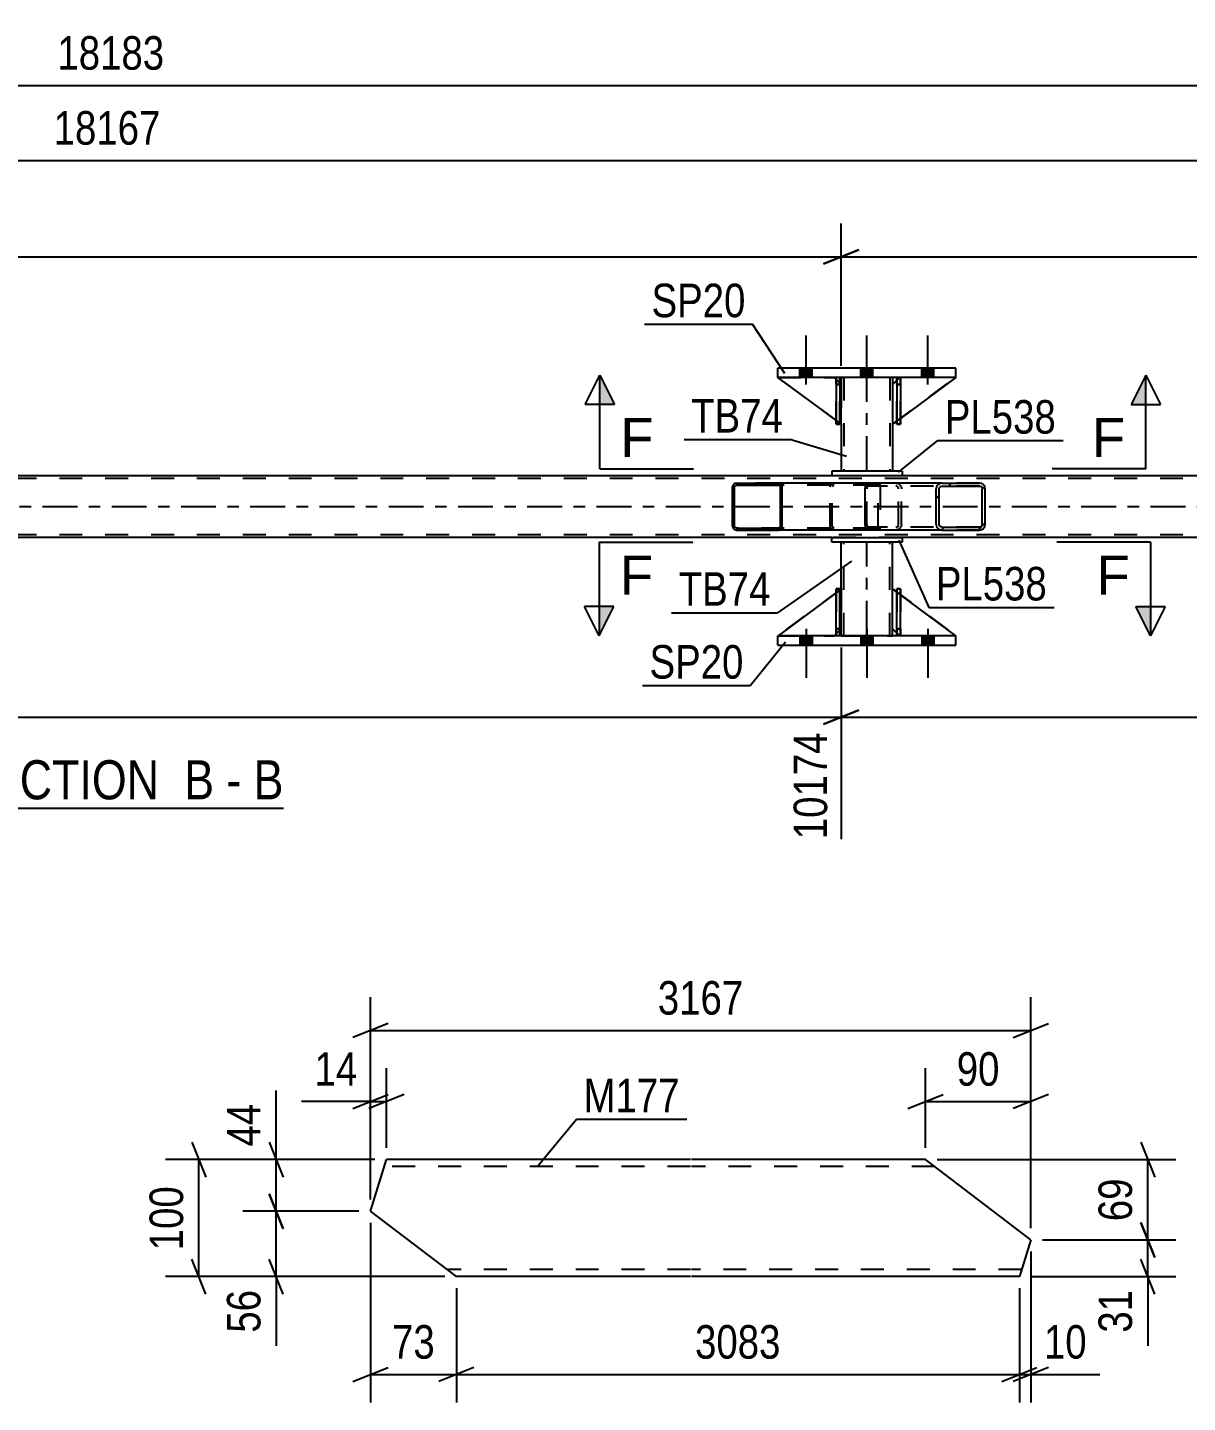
# Model space of a CAD drawing. Header units: millimetres. Extents: x 0 to 841, y 0 to 594.
# Drawn here: x 435.8 to 535, y 161.8 to 279.4 of the extents above; entities that cross this region are included whole.
import ezdxf

# ---------------------------------------------------------------- set-up
doc = ezdxf.new("R2010")
doc.units = ezdxf.units.MM
doc.linetypes.add('DXK_LINE_DOT2', pattern=[3.9198, 1.9599, -1.9599])
doc.linetypes.add('DXK_LINE_DOT3', pattern=[5.9187, 2.979, -0.9799, 0.9799, -0.9799])
doc.styles.add('Arial', font='ARIAL.TTF', dxfattribs={"height": 0.2})
doc.styles.add('Arial Narrow', font='ARIALN.TTF', dxfattribs={"height": 0.2})

# ---------------------------------------------------------------- blocks, each defined once
blk = doc.blocks.new('Unknown-318889060-12 - 3381')
at = {"color": 6, "linetype": 'Continuous'}
blk.add_line((430.08, 212.65), (457.72, 212.65), dxfattribs=at)
at = {"color": 0, "linetype": 'Continuous'}
for points in [[(448.19, 213.4), (448.19, 216.9), (430.08, 216.9), (430.08, 213.4)], [(451.79, 213.4), (451.79, 216.9), (449.24, 216.9), (449.24, 213.4)], [(454.12, 213.4), (454.12, 216.9), (452.84, 216.9), (452.84, 213.4)], [(457.72, 213.4), (457.72, 216.9), (455.17, 216.9), (455.17, 213.4)]]:
    blk.add_wipeout(points, dxfattribs=at)
at = {"color": 7, "linetype": 'Continuous', "style": 'Arial Narrow'}
for s, p in [('SECTION ', (430.08, 213.4)), ('B', (449.24, 213.4)), ('B', (455.17, 213.4)), ('-', (452.84, 213.4))]:
    blk.add_text(s, height=3.34, dxfattribs=at).set_placement(p)
blk = doc.blocks.new('Bolt-318889060-3424 - 3381')
at = {"linetype": 'Continuous'}
for points in [[(501.87, 249.46), (502.91, 249.46), (502.91, 250.26), (501.87, 250.26)], [(501.87, 249.46), (502.91, 249.46), (502.91, 250.26), (501.87, 250.26)], [(501.87, 249.46), (502.91, 249.46), (502.91, 250.26), (501.87, 250.26)], [(507.07, 249.46), (508.11, 249.46), (508.11, 250.26), (507.07, 250.26)], [(507.07, 249.46), (508.11, 249.46), (508.11, 250.26), (507.07, 250.26)], [(512.27, 249.46), (513.31, 249.46), (513.31, 250.26), (512.27, 250.26)], [(512.27, 249.46), (513.31, 249.46), (513.31, 250.26), (512.27, 250.26)], [(512.27, 249.46), (513.31, 249.46), (513.31, 250.26), (512.27, 250.26)]]:
    blk.add_hatch(color=1, dxfattribs=at).paths.add_polyline_path(points)
at = {"color": 1, "linetype": 'Continuous'}
for p, q in [((502.39, 248.86), (502.39, 253.06)), ((502.39, 248.86), (502.39, 253.06)), ((502.39, 248.86), (502.39, 253.06)), ((507.59, 248.86), (507.59, 253.06)), ((507.59, 248.86), (507.59, 253.06)), ((512.79, 248.86), (512.79, 253.06)), ((512.79, 248.86), (512.79, 253.06)), ((512.79, 248.86), (512.79, 253.06)), ((501.87, 249.46), (501.87, 250.26)), ((501.87, 249.46), (501.87, 250.26)), ((501.87, 249.46), (501.87, 250.26)), ((502.91, 249.46), (502.91, 250.26)), ((502.91, 249.46), (502.91, 250.26)), ((502.91, 249.46), (502.91, 250.26)), ((507.07, 249.46), (507.07, 250.26)), ((507.07, 249.46), (507.07, 250.26)), ((508.11, 249.46), (508.11, 250.26)), ((508.11, 249.46), (508.11, 250.26)), ((512.27, 249.46), (512.27, 250.26)), ((512.27, 249.46), (512.27, 250.26)), ((512.27, 249.46), (512.27, 250.26)), ((513.31, 249.46), (513.31, 250.26)), ((513.31, 249.46), (513.31, 250.26)), ((513.31, 249.46), (513.31, 250.26))]:
    blk.add_line(p, q, dxfattribs=at)
blk = doc.blocks.new('Bolt-318889060-3425 - 3381')
at = {"linetype": 'Continuous'}
for points in [[(502.91, 227.38), (501.87, 227.38), (501.87, 226.58), (502.91, 226.58)], [(502.91, 227.38), (501.87, 227.38), (501.87, 226.58), (502.91, 226.58)], [(502.91, 227.38), (501.87, 227.38), (501.87, 226.58), (502.91, 226.58)], [(508.11, 227.38), (507.07, 227.38), (507.07, 226.58), (508.11, 226.58)], [(508.11, 227.38), (507.07, 227.38), (507.07, 226.58), (508.11, 226.58)], [(513.31, 227.38), (512.27, 227.38), (512.27, 226.58), (513.31, 226.58)], [(513.31, 227.38), (512.27, 227.38), (512.27, 226.58), (513.31, 226.58)], [(513.31, 227.38), (512.27, 227.38), (512.27, 226.58), (513.31, 226.58)]]:
    blk.add_hatch(color=1, dxfattribs=at).paths.add_polyline_path(points)
at = {"color": 1, "linetype": 'Continuous'}
for p, q in [((501.87, 227.38), (501.87, 226.58)), ((501.87, 227.38), (501.87, 226.58)), ((501.87, 227.38), (501.87, 226.58)), ((502.39, 227.98), (502.39, 223.78)), ((502.39, 227.98), (502.39, 223.78)), ((502.39, 227.98), (502.39, 223.78)), ((502.91, 227.38), (502.91, 226.58)), ((502.91, 227.38), (502.91, 226.58)), ((502.91, 227.38), (502.91, 226.58)), ((507.07, 227.38), (507.07, 226.58)), ((507.07, 227.38), (507.07, 226.58)), ((507.59, 227.98), (507.59, 223.78)), ((507.59, 227.98), (507.59, 223.78)), ((508.11, 227.38), (508.11, 226.58)), ((508.11, 227.38), (508.11, 226.58)), ((512.27, 227.38), (512.27, 226.58)), ((512.27, 227.38), (512.27, 226.58)), ((512.27, 227.38), (512.27, 226.58)), ((512.79, 227.98), (512.79, 223.78)), ((512.79, 227.98), (512.79, 223.78)), ((512.79, 227.98), (512.79, 223.78)), ((513.31, 227.38), (513.31, 226.58)), ((513.31, 227.38), (513.31, 226.58)), ((513.31, 227.38), (513.31, 226.58))]:
    blk.add_line(p, q, dxfattribs=at)
blk = doc.blocks.new('Part-318889060-3518 - 3381')
at = {"color": 2, "linetype": 'Continuous'}
for p, q in [((505.27, 249.46), (504.95, 249.46)), ((504.95, 249.46), (504.95, 245.46)), ((505.27, 249.46), (505.27, 249.46)), ((505.27, 249.46), (505.27, 245.46)), ((505.27, 245.46), (504.95, 245.46))]:
    blk.add_line(p, q, dxfattribs=at)
at = {"color": 7, "linetype": 'DXK_LINE_DOT2'}
for p, q in [((504.95, 248.86), (504.95, 249.46)), ((505.27, 248.86), (505.27, 249.46)), ((505.27, 249.46), (505.27, 249.46)), ((505.27, 248.86), (504.95, 248.86)), ((504.95, 248.86), (504.95, 245.46)), ((505.27, 245.46), (505.27, 248.86))]:
    blk.add_line(p, q, dxfattribs=at)
blk = doc.blocks.new('Part-318889060-3519 - 3381')
at = {"color": 7, "linetype": 'DXK_LINE_DOT2'}
for p, q in [((505.39, 245.46), (499.99, 249.46)), ((499.99, 249.46), (504.79, 249.46)), ((504.79, 249.46), (505.39, 248.86)), ((505.39, 248.86), (504.79, 249.46)), ((505.39, 248.86), (505.39, 245.46)), ((505.39, 248.86), (505.39, 248.86)), ((505.39, 248.86), (505.39, 245.46))]:
    blk.add_line(p, q, dxfattribs=at)
blk = doc.blocks.new('Part-318889060-3455 - 3381')
at = {"linetype": 'Continuous'}
h = blk.add_hatch(dxfattribs=at)
h.set_pattern_fill('', scale=0.7, style=0, pattern_type=0)
h.set_pattern_definition([(45, (500.334, 240.2271), (-1.57154, 1.57154), [])])
h.paths.add_polyline_path([(500.36, 240.1), (500.33, 240.23), (500.26, 240.33), (500.15, 240.4), (500.02, 240.42), (496.44, 240.42), (496.31, 240.4), (496.2, 240.33), (496.13, 240.23), (496.1, 240.1), (496.1, 236.74), (496.13, 236.62), (496.2, 236.52), (496.31, 236.45), (496.44, 236.42), (500.02, 236.42), (500.15, 236.45), (500.26, 236.52), (500.33, 236.62), (500.36, 236.74)])
h.paths.add_polyline_path([(500.18, 236.68), (500.14, 236.63), (500.08, 236.6), (500.02, 236.58), (496.44, 236.58), (496.38, 236.6), (496.32, 236.63), (496.29, 236.68), (496.27, 236.74), (496.27, 240.1), (496.29, 240.17), (496.32, 240.22), (496.38, 240.25), (496.44, 240.26), (500.02, 240.26), (500.08, 240.25), (500.14, 240.22), (500.18, 240.17), (500.19, 240.1), (500.19, 236.74)])
at = {"color": 2, "linetype": 'Continuous'}
for p, q in [((496.13, 240.23), (496.1, 240.1)), ((496.1, 236.74), (496.1, 240.1)), ((496.27, 240.1), (496.29, 240.17)), ((496.27, 236.74), (496.27, 240.1)), ((496.29, 240.17), (496.32, 240.22)), ((496.44, 240.42), (496.31, 240.4)), ((496.32, 240.22), (496.38, 240.25)), ((496.38, 240.25), (496.44, 240.26)), ((496.44, 240.42), (500.02, 240.42)), ((496.44, 240.26), (500.02, 240.26)), ((507.72, 240.42), (500.02, 240.42)), ((500.15, 240.4), (500.02, 240.42)), ((500.02, 240.26), (500.08, 240.25)), ((500.08, 240.25), (500.14, 240.22)), ((500.14, 240.22), (500.18, 240.17)), ((500.18, 240.17), (500.19, 240.1)), ((500.19, 236.74), (500.19, 240.1)), ((500.36, 240.1), (500.33, 240.23)), ((500.36, 236.74), (500.36, 240.1)), ((496.1, 236.74), (496.13, 236.62)), ((496.29, 236.68), (496.27, 236.74)), ((496.32, 236.63), (496.29, 236.68)), ((496.31, 236.45), (496.44, 236.42)), ((496.38, 236.6), (496.32, 236.63)), ((496.44, 236.58), (496.38, 236.6)), ((496.44, 236.58), (500.02, 236.58)), ((496.44, 236.42), (500.02, 236.42)), ((500.08, 236.6), (500.02, 236.58)), ((500.02, 236.42), (500.15, 236.45)), ((507.72, 236.42), (500.02, 236.42)), ((500.14, 236.63), (500.08, 236.6)), ((500.18, 236.68), (500.14, 236.63)), ((500.19, 236.74), (500.18, 236.68)), ((500.33, 236.62), (500.36, 236.74))]:
    blk.add_line(p, q, dxfattribs=at)
at = {"color": 7, "linetype": 'DXK_LINE_DOT2'}
for p, q in [((500.02, 240.42), (496.44, 240.42)), ((508.37, 240.26), (496.44, 240.26)), ((504.45, 240.1), (504.48, 240.23)), ((504.45, 236.74), (504.45, 240.1)), ((504.64, 240.17), (504.62, 240.1)), ((504.62, 236.74), (504.62, 240.1)), ((504.67, 240.22), (504.64, 240.17)), ((504.66, 240.4), (504.79, 240.42)), ((504.73, 240.25), (504.67, 240.22)), ((504.79, 240.26), (504.73, 240.25)), ((508.37, 240.42), (507.72, 240.42)), ((508.37, 240.42), (508.5, 240.4)), ((508.43, 240.25), (508.37, 240.26)), ((508.49, 240.22), (508.43, 240.25)), ((508.53, 240.17), (508.49, 240.22)), ((508.54, 240.1), (508.53, 240.17)), ((508.54, 236.74), (508.54, 240.1)), ((508.68, 240.23), (508.71, 240.1)), ((508.71, 240.1), (508.71, 236.74)), ((508.37, 236.58), (496.44, 236.58)), ((500.02, 236.42), (496.44, 236.42)), ((504.48, 236.62), (504.45, 236.74)), ((504.62, 236.74), (504.64, 236.68)), ((504.64, 236.68), (504.67, 236.63)), ((504.79, 236.42), (504.66, 236.45)), ((504.67, 236.63), (504.69, 236.62)), ((504.69, 236.62), (504.73, 236.6)), ((504.73, 236.6), (504.79, 236.58)), ((508.37, 236.42), (507.72, 236.42)), ((508.37, 236.58), (508.43, 236.6)), ((508.5, 236.45), (508.37, 236.42)), ((508.43, 236.6), (508.49, 236.63)), ((508.49, 236.63), (508.53, 236.68)), ((508.53, 236.68), (508.54, 236.74)), ((508.71, 236.74), (508.68, 236.62))]:
    blk.add_line(p, q, dxfattribs=at)
at = {"color": 2, "linetype": 'Continuous'}
for centre, start, end in [((496.43, 240.09), 110.7583, 155.68), ((500.03, 240.09), 24.32, 69.2417), ((496.43, 236.76), 204.32, 249.2417), ((500.03, 236.76), 290.7583, 335.68)]:
    blk.add_arc(centre, 0.331, start, end, dxfattribs=at)
at = {"color": 7, "linetype": 'DXK_LINE_DOT2'}
for centre, start, end in [((504.78, 240.09), 110.7583, 155.68), ((508.38, 240.09), 24.32, 69.2417), ((504.78, 236.76), 204.32, 249.2417), ((508.38, 236.76), 290.7583, 335.68)]:
    blk.add_arc(centre, 0.331, start, end, dxfattribs=at)
blk = doc.blocks.new('Part-318889060-3520 - 3381')
at = {"color": 2, "linetype": 'Continuous'}
for p, q in [((504.95, 245.8), (499.99, 249.46)), ((504.95, 249.31), (504.79, 249.46)), ((505.39, 248.86), (505.27, 248.99)), ((505.39, 248.86), (505.39, 248.86)), ((505.39, 245.46), (505.39, 248.86)), ((505.27, 245.56), (505.39, 245.46)), ((505.39, 245.46), (505.39, 245.46))]:
    blk.add_line(p, q, dxfattribs=at)
at = {"color": 7, "linetype": 'DXK_LINE_DOT2'}
for p, q in [((504.79, 249.46), (499.99, 249.46)), ((504.79, 249.46), (505.39, 248.86)), ((505.27, 248.99), (504.95, 249.31)), ((505.39, 248.86), (505.39, 245.46)), ((505.27, 245.56), (504.95, 245.8))]:
    blk.add_line(p, q, dxfattribs=at)
blk = doc.blocks.new('Part-318889060-3521 - 3381')
at = {"color": 7, "linetype": 'DXK_LINE_DOT2'}
for p, q in [((510.39, 249.46), (509.79, 248.86)), ((509.79, 245.46), (515.19, 249.46)), ((515.19, 249.46), (510.39, 249.46)), ((509.79, 248.86), (509.79, 245.46))]:
    blk.add_line(p, q, dxfattribs=at)
blk = doc.blocks.new('Part-318889060-3461 - 3381')
at = {"color": 2, "linetype": 'Continuous'}
for p, q in [((504.59, 241.06), (255.38, 241.06)), ((674.86, 241.06), (510.59, 241.06)), ((504.59, 235.78), (255.38, 235.78)), ((674.86, 235.78), (510.59, 235.78))]:
    blk.add_line(p, q, dxfattribs=at)
at = {"color": 7, "linetype": 'DXK_LINE_DOT2'}
for p, q in [((510.59, 241.06), (504.59, 241.06)), ((773.71, 240.82), (111.6, 240.82)), ((773.71, 236.02), (111.6, 236.02)), ((510.59, 235.78), (504.59, 235.78))]:
    blk.add_line(p, q, dxfattribs=at)
at = {"color": 7, "linetype": 'DXK_LINE_DOT3'}
blk.add_line((111.6, 238.42), (773.71, 238.42), dxfattribs=at)
blk = doc.blocks.new('Part-318889060-3585 - 3381')
at = {"color": 2, "linetype": 'Continuous'}
for p, q in [((499.99, 249.46), (499.99, 250.26)), ((515.19, 250.26), (499.99, 250.26)), ((515.19, 249.46), (499.99, 249.46)), ((515.19, 249.46), (515.19, 250.26))]:
    blk.add_line(p, q, dxfattribs=at)
at = {"color": 7, "linetype": 'DXK_LINE_DOT2'}
for p, q in [((499.99, 249.46), (499.99, 250.26)), ((515.19, 249.46), (515.19, 250.26))]:
    blk.add_line(p, q, dxfattribs=at)
blk = doc.blocks.new('Part-318889060-3627 - 3381')
at = {"color": 2, "linetype": 'Continuous'}
for p, q in [((510.47, 249.46), (510.15, 249.46)), ((510.15, 249.46), (510.15, 245.46)), ((510.47, 249.46), (510.47, 249.46)), ((510.47, 249.46), (510.47, 245.46)), ((510.47, 245.46), (510.15, 245.46))]:
    blk.add_line(p, q, dxfattribs=at)
at = {"color": 7, "linetype": 'DXK_LINE_DOT2'}
for p, q in [((510.15, 248.86), (510.15, 249.46)), ((510.47, 248.86), (510.47, 249.46)), ((510.47, 249.46), (510.47, 249.46)), ((510.47, 248.86), (510.15, 248.86)), ((510.15, 248.86), (510.15, 245.46)), ((510.47, 245.46), (510.47, 248.86))]:
    blk.add_line(p, q, dxfattribs=at)
blk = doc.blocks.new('Part-318889060-3516 - 3381')
at = {"color": 7, "linetype": 'DXK_LINE_DOT2'}
for p, q in [((504.95, 248.86), (504.95, 249.46)), ((504.95, 249.46), (504.95, 249.46)), ((504.95, 249.46), (504.95, 245.46)), ((505.27, 249.46), (504.95, 249.46)), ((505.27, 248.86), (505.27, 249.46)), ((505.27, 245.46), (505.27, 249.46)), ((504.95, 245.46), (504.95, 248.86)), ((504.95, 248.86), (505.27, 248.86)), ((505.27, 248.86), (505.27, 245.46)), ((504.95, 245.46), (505.27, 245.46))]:
    blk.add_line(p, q, dxfattribs=at)
blk = doc.blocks.new('Part-318889060-3540 - 3381')
at = {"color": 7, "linetype": 'DXK_LINE_DOT2'}
for p, q in [((510.15, 248.86), (510.15, 249.46)), ((510.15, 249.46), (510.15, 249.46)), ((510.15, 249.46), (510.15, 245.46)), ((510.47, 249.46), (510.15, 249.46)), ((510.47, 248.86), (510.47, 249.46)), ((510.47, 245.46), (510.47, 249.46)), ((510.15, 245.46), (510.15, 248.86)), ((510.15, 248.86), (510.47, 248.86)), ((510.47, 248.86), (510.47, 245.46)), ((510.15, 245.46), (510.47, 245.46))]:
    blk.add_line(p, q, dxfattribs=at)
blk = doc.blocks.new('Part-318889060-3561 - 3381')
at = {"color": 2, "linetype": 'Continuous'}
for p, q in [((510.15, 249.22), (509.79, 248.86)), ((515.19, 249.46), (510.47, 245.96)), ((509.79, 248.86), (509.79, 245.46)), ((510.15, 245.73), (509.79, 245.46))]:
    blk.add_line(p, q, dxfattribs=at)
at = {"color": 7, "linetype": 'DXK_LINE_DOT2'}
for p, q in [((510.39, 249.46), (510.15, 249.22)), ((515.19, 249.46), (510.39, 249.46)), ((510.47, 245.96), (510.15, 245.73))]:
    blk.add_line(p, q, dxfattribs=at)
blk = doc.blocks.new('Part-318889060-3563 - 3381')
at = {"color": 7, "linetype": 'DXK_LINE_DOT2'}
for p, q in [((505.27, 231.38), (504.95, 231.38)), ((504.95, 227.98), (504.95, 231.38)), ((504.95, 227.38), (504.95, 231.38)), ((505.27, 231.38), (505.27, 227.86)), ((505.27, 227.38), (505.27, 231.38)), ((505.27, 227.98), (504.95, 227.98)), ((504.95, 227.38), (504.95, 227.98)), ((505.27, 227.38), (504.95, 227.38)), ((505.27, 227.86), (505.27, 227.38)), ((505.27, 227.38), (505.27, 227.38))]:
    blk.add_line(p, q, dxfattribs=at)
blk = doc.blocks.new('Part-318889060-3565 - 3381')
at = {"color": 2, "linetype": 'Continuous'}
for p, q in [((504.95, 227.38), (504.95, 231.38)), ((504.95, 231.38), (505.27, 231.38)), ((505.27, 227.38), (505.27, 231.38)), ((504.95, 227.38), (504.95, 227.38)), ((504.95, 227.38), (504.95, 227.38)), ((505.27, 227.38), (504.95, 227.38)), ((505.27, 227.38), (505.27, 227.38))]:
    blk.add_line(p, q, dxfattribs=at)
at = {"color": 7, "linetype": 'DXK_LINE_DOT2'}
for p, q in [((504.95, 231.38), (504.95, 227.98)), ((505.27, 227.98), (505.27, 231.38)), ((504.95, 227.98), (504.95, 227.38)), ((504.95, 227.98), (505.27, 227.98)), ((504.95, 227.38), (504.95, 227.38)), ((505.27, 227.38), (505.27, 227.98)), ((505.27, 227.38), (505.27, 227.38)), ((505.27, 227.38), (505.27, 227.38))]:
    blk.add_line(p, q, dxfattribs=at)
blk = doc.blocks.new('Part-318889060-3566 - 3381')
at = {"color": 7, "linetype": 'DXK_LINE_DOT2'}
for p, q in [((505.39, 231.38), (499.99, 227.38)), ((505.39, 227.98), (505.39, 231.38)), ((505.39, 231.38), (505.39, 227.98)), ((499.99, 227.38), (504.79, 227.38)), ((504.79, 227.38), (505.39, 227.98)), ((505.39, 227.98), (504.79, 227.38)), ((505.39, 227.98), (505.39, 227.98))]:
    blk.add_line(p, q, dxfattribs=at)
blk = doc.blocks.new('Part-318889060-3570 - 3381')
at = {"linetype": 'Continuous'}
h = blk.add_hatch(dxfattribs=at)
h.set_pattern_fill('', scale=0.7, style=0, pattern_type=0)
h.set_pattern_definition([(45, (517.666, 240.1284), (-1.57154, 1.57154), [])])
h.paths.add_polyline_path([(517.7, 239.94), (517.67, 240.13), (517.56, 240.28), (517.39, 240.39), (517.2, 240.42), (514.02, 240.42), (513.82, 240.39), (513.66, 240.28), (513.55, 240.13), (513.51, 239.94), (513.51, 236.9), (513.55, 236.72), (513.66, 236.57), (513.82, 236.46), (514.02, 236.42), (517.2, 236.42), (517.39, 236.46), (517.56, 236.57), (517.67, 236.72), (517.7, 236.9)])
h.paths.add_polyline_path([(517.43, 236.81), (517.38, 236.73), (517.3, 236.68), (517.2, 236.66), (514.02, 236.66), (513.92, 236.68), (513.84, 236.73), (513.79, 236.81), (513.77, 236.9), (513.77, 239.94), (513.79, 240.04), (513.84, 240.11), (513.92, 240.17), (514.02, 240.18), (517.2, 240.18), (517.3, 240.17), (517.38, 240.11), (517.43, 240.04), (517.45, 239.94), (517.45, 236.9)])
at = {"color": 2, "linetype": 'Continuous'}
for p, q in [((507.45, 239.94), (507.47, 240.13)), ((507.45, 236.9), (507.45, 239.94)), ((507.47, 240.13), (507.53, 240.28)), ((507.53, 240.28), (507.61, 240.39)), ((507.61, 240.39), (507.72, 240.42)), ((514.02, 240.42), (507.72, 240.42)), ((513.55, 240.13), (513.51, 239.94)), ((513.51, 236.9), (513.51, 239.94)), ((513.77, 239.94), (513.79, 240.04)), ((513.77, 236.9), (513.77, 239.94)), ((513.79, 240.04), (513.84, 240.11)), ((514.02, 240.42), (513.82, 240.39)), ((513.84, 240.11), (513.92, 240.17)), ((513.92, 240.17), (514.02, 240.18)), ((514.02, 240.42), (517.2, 240.42)), ((514.02, 240.18), (517.2, 240.18)), ((517.39, 240.39), (517.2, 240.42)), ((517.2, 240.18), (517.3, 240.17)), ((517.3, 240.17), (517.38, 240.11)), ((517.38, 240.11), (517.43, 240.04)), ((517.43, 240.04), (517.45, 239.94)), ((517.45, 236.9), (517.45, 239.94)), ((517.7, 239.94), (517.67, 240.13)), ((517.7, 236.9), (517.7, 239.94)), ((507.47, 236.72), (507.45, 236.9)), ((507.53, 236.57), (507.47, 236.72)), ((507.61, 236.46), (507.53, 236.57)), ((507.72, 236.42), (507.61, 236.46)), ((514.02, 236.42), (507.72, 236.42)), ((513.51, 236.9), (513.55, 236.72)), ((513.79, 236.81), (513.77, 236.9)), ((513.84, 236.73), (513.79, 236.81)), ((513.82, 236.46), (514.02, 236.42)), ((513.92, 236.68), (513.84, 236.73)), ((514.02, 236.66), (513.92, 236.68)), ((514.02, 236.66), (517.2, 236.66)), ((514.02, 236.42), (517.2, 236.42)), ((517.3, 236.68), (517.2, 236.66)), ((517.2, 236.42), (517.39, 236.46)), ((517.38, 236.73), (517.3, 236.68)), ((517.43, 236.81), (517.38, 236.73)), ((517.45, 236.9), (517.43, 236.81)), ((517.67, 236.72), (517.7, 236.9))]:
    blk.add_line(p, q, dxfattribs=at)
at = {"color": 7, "linetype": 'DXK_LINE_DOT2'}
for p, q in [((507.59, 240.04), (507.58, 239.94)), ((507.58, 236.9), (507.58, 239.94)), ((507.62, 240.11), (507.59, 240.04)), ((507.67, 240.17), (507.62, 240.11)), ((507.72, 240.18), (507.67, 240.17)), ((517.2, 240.18), (507.72, 240.18)), ((508.71, 240.18), (508.71, 240.42)), ((510.05, 240.42), (510.24, 240.39)), ((510.15, 240.17), (510.05, 240.18)), ((510.23, 240.11), (510.15, 240.17)), ((510.28, 240.04), (510.23, 240.11)), ((510.3, 239.94), (510.28, 240.04)), ((510.3, 236.9), (510.3, 239.94)), ((510.52, 240.13), (510.55, 239.94)), ((510.55, 236.9), (510.55, 239.94)), ((517.2, 240.42), (514.02, 240.42)), ((507.58, 236.9), (507.59, 236.81)), ((507.59, 236.81), (507.62, 236.73)), ((507.62, 236.73), (507.67, 236.68)), ((507.67, 236.68), (507.72, 236.66)), ((517.2, 236.66), (507.72, 236.66)), ((508.71, 236.42), (508.71, 236.66)), ((510.05, 236.66), (510.15, 236.68)), ((510.24, 236.46), (510.05, 236.42)), ((510.15, 236.68), (510.23, 236.73)), ((510.23, 236.73), (510.28, 236.81)), ((510.28, 236.81), (510.3, 236.9)), ((510.55, 236.9), (510.52, 236.72)), ((517.2, 236.42), (514.02, 236.42))]:
    blk.add_line(p, q, dxfattribs=at)
for centre, start, end in [((510.07, 239.93), 23.8494, 68.8059), ((510.07, 236.92), 291.1941, 336.1506)]:
    blk.add_arc(centre, 0.492, start, end, dxfattribs=at)
at = {"color": 2, "linetype": 'Continuous'}
for centre, start, end in [((514, 239.93), 111.1941, 156.1506), ((517.22, 239.93), 23.8494, 68.8059), ((514, 236.92), 203.8494, 248.8059), ((517.22, 236.92), 291.1941, 336.1506)]:
    blk.add_arc(centre, 0.492, start, end, dxfattribs=at)
blk = doc.blocks.new('Part-318889060-3573 - 3381')
at = {"color": 2, "linetype": 'Continuous'}
for p, q in [((504.95, 231.05), (500, 227.38)), ((505.39, 231.38), (505.27, 231.29)), ((505.39, 227.98), (505.39, 231.38)), ((504.95, 227.54), (504.8, 227.38)), ((505.39, 227.98), (505.27, 227.86)), ((505.39, 227.98), (505.39, 227.98))]:
    blk.add_line(p, q, dxfattribs=at)
at = {"color": 7, "linetype": 'DXK_LINE_DOT2'}
for p, q in [((505.27, 231.29), (504.95, 231.05)), ((505.39, 227.98), (505.39, 231.38)), ((499.99, 227.38), (500, 227.38)), ((500, 227.38), (499.99, 227.38)), ((504.79, 227.38), (499.99, 227.38)), ((505.39, 227.98), (504.79, 227.38)), ((504.79, 227.38), (504.8, 227.38)), ((505.27, 227.86), (504.95, 227.54))]:
    blk.add_line(p, q, dxfattribs=at)
blk = doc.blocks.new('Part-318889060-3574 - 3381')
at = {"color": 7, "linetype": 'DXK_LINE_DOT2'}
for p, q in [((509.79, 227.98), (509.79, 231.38)), ((509.79, 231.38), (515.19, 227.38)), ((510.39, 227.38), (509.79, 227.98)), ((515.19, 227.38), (510.39, 227.38))]:
    blk.add_line(p, q, dxfattribs=at)
blk = doc.blocks.new('Part-318889060-3575 - 3381')
at = {"color": 2, "linetype": 'Continuous'}
for p, q in [((509.79, 227.98), (509.79, 231.38)), ((510.15, 231.12), (509.79, 231.38)), ((515.19, 227.38), (510.47, 230.88)), ((510.15, 227.63), (509.79, 227.98))]:
    blk.add_line(p, q, dxfattribs=at)
at = {"color": 7, "linetype": 'DXK_LINE_DOT2'}
for p, q in [((510.47, 230.88), (510.15, 231.12)), ((510.39, 227.38), (510.15, 227.63)), ((515.19, 227.38), (510.39, 227.38)), ((515.19, 227.38), (515.19, 227.38)), ((515.19, 227.38), (515.19, 227.38))]:
    blk.add_line(p, q, dxfattribs=at)
blk = doc.blocks.new('Part-318889060-3580 - 3381')
at = {"color": 2, "linetype": 'Continuous'}
for p, q in [((499.99, 226.58), (499.99, 227.38)), ((515.19, 227.38), (499.99, 227.38)), ((515.19, 226.58), (515.19, 227.38)), ((499.99, 226.58), (515.19, 226.58))]:
    blk.add_line(p, q, dxfattribs=at)
at = {"color": 7, "linetype": 'DXK_LINE_DOT2'}
for p, q in [((499.99, 226.58), (499.99, 227.38)), ((515.19, 226.58), (515.19, 227.38))]:
    blk.add_line(p, q, dxfattribs=at)
blk = doc.blocks.new('Part-318889060-3598 - 3381')
at = {"color": 7, "linetype": 'DXK_LINE_DOT2'}
for p, q in [((510.47, 231.38), (510.15, 231.38)), ((510.15, 227.98), (510.15, 231.38)), ((510.15, 227.38), (510.15, 231.38)), ((510.47, 231.38), (510.47, 227.98)), ((510.47, 227.38), (510.47, 231.38)), ((510.47, 227.98), (510.15, 227.98)), ((510.15, 227.38), (510.15, 227.98)), ((510.47, 227.38), (510.15, 227.38)), ((510.47, 227.98), (510.47, 227.38)), ((510.47, 227.38), (510.47, 227.38))]:
    blk.add_line(p, q, dxfattribs=at)
blk = doc.blocks.new('Part-318889060-3600 - 3381')
at = {"color": 2, "linetype": 'Continuous'}
for p, q in [((510.15, 227.38), (510.15, 231.38)), ((510.15, 231.38), (510.47, 231.38)), ((510.47, 227.38), (510.47, 231.38)), ((510.15, 227.38), (510.15, 227.38)), ((510.15, 227.38), (510.15, 227.38)), ((510.47, 227.38), (510.15, 227.38)), ((510.47, 227.38), (510.47, 227.38))]:
    blk.add_line(p, q, dxfattribs=at)
at = {"color": 7, "linetype": 'DXK_LINE_DOT2'}
for p, q in [((510.15, 231.38), (510.15, 227.98)), ((510.47, 227.98), (510.47, 231.38)), ((510.15, 227.98), (510.15, 227.38)), ((510.15, 227.98), (510.47, 227.98)), ((510.15, 227.38), (510.15, 227.38)), ((510.47, 227.38), (510.47, 227.98)), ((510.47, 227.38), (510.47, 227.38)), ((510.47, 227.38), (510.47, 227.38))]:
    blk.add_line(p, q, dxfattribs=at)
blk = doc.blocks.new('Part-318889060-3611 - 3381')
at = {"color": 2, "linetype": 'Continuous'}
for p, q in [((505.39, 249.46), (505.39, 248.86)), ((509.79, 249.46), (509.79, 248.86)), ((505.39, 245.46), (505.39, 241.46)), ((509.79, 245.46), (509.79, 241.46))]:
    blk.add_line(p, q, dxfattribs=at)
at = {"color": 7, "linetype": 'DXK_LINE_DOT2'}
for p, q in [((509.79, 249.46), (505.39, 249.46)), ((505.63, 249.46), (505.63, 241.46)), ((509.55, 249.46), (509.55, 241.46)), ((505.39, 248.86), (505.39, 245.46)), ((509.79, 248.86), (509.79, 245.46)), ((509.79, 241.46), (505.39, 241.46))]:
    blk.add_line(p, q, dxfattribs=at)
at = {"color": 7, "linetype": 'DXK_LINE_DOT3'}
blk.add_line((507.59, 241.46), (507.59, 249.46), dxfattribs=at)
blk = doc.blocks.new('Part-318889060-3616 - 3381')
at = {"color": 2, "linetype": 'Continuous'}
for p, q in [((510.59, 241.46), (504.59, 241.46)), ((504.59, 241.46), (504.59, 241.06)), ((510.59, 241.06), (504.59, 241.06)), ((510.59, 241.46), (510.59, 241.06))]:
    blk.add_line(p, q, dxfattribs=at)
blk = doc.blocks.new('Part-318889060-3621 - 3381')
at = {"color": 2, "linetype": 'Continuous'}
for p, q in [((504.59, 235.78), (510.59, 235.78)), ((504.59, 235.38), (504.59, 235.78)), ((510.59, 235.38), (504.59, 235.38)), ((510.59, 235.78), (510.59, 235.38))]:
    blk.add_line(p, q, dxfattribs=at)
blk = doc.blocks.new('Part-318889060-3626 - 3381')
at = {"color": 2, "linetype": 'Continuous'}
for p, q in [((505.39, 231.38), (505.39, 235.38)), ((509.79, 231.38), (509.79, 235.38)), ((505.39, 227.38), (505.39, 227.98)), ((509.79, 227.38), (509.79, 227.98))]:
    blk.add_line(p, q, dxfattribs=at)
at = {"color": 7, "linetype": 'DXK_LINE_DOT2'}
for p, q in [((509.79, 235.38), (505.39, 235.38)), ((505.63, 227.38), (505.63, 235.38)), ((509.55, 227.38), (509.55, 235.38)), ((505.39, 227.98), (505.39, 231.38)), ((509.79, 227.98), (509.79, 231.38)), ((505.39, 227.38), (509.79, 227.38))]:
    blk.add_line(p, q, dxfattribs=at)
at = {"color": 7, "linetype": 'DXK_LINE_DOT3'}
blk.add_line((507.59, 227.38), (507.59, 235.38), dxfattribs=at)
blk = doc.blocks.new('Part-318889060-15905 - 15904')
at = {"color": 2, "linetype": 'Continuous'}
for p, q in [((465.16, 178.19), (466.53, 182.6)), ((492.5, 182.6), (466.53, 182.6)), ((512.6, 182.6), (492.6, 182.6)), ((521.6, 175.74), (512.6, 182.6)), ((472.5, 172.6), (465.16, 178.19)), ((521.6, 175.74), (520.62, 172.6)), ((492.5, 172.6), (472.5, 172.6)), ((520.62, 172.6), (492.6, 172.6))]:
    blk.add_line(p, q, dxfattribs=at)
at = {"color": 7, "linetype": 'DXK_LINE_DOT2'}
for p, q in [((492.5, 182), (466.35, 182)), ((513.39, 182), (492.6, 182)), ((492.5, 173.2), (471.72, 173.2)), ((520.8, 173.2), (492.6, 173.2))]:
    blk.add_line(p, q, dxfattribs=at)
blk = doc.blocks.new('StraightDimension-318889060-3708 - 3381')
at = {"color": 7, "linetype": 'Continuous'}
blk.add_line((101.38, 274.42), (784.57, 274.42), dxfattribs=at)
at = {"color": 0}
blk.add_wipeout([(448.14, 275.17), (448.14, 279.37), (437.8, 279.37), (437.8, 275.17)], dxfattribs=at)
at = {"color": 3, "style": 'Arial Narrow'}
blk.add_text('18183', height=2.863, dxfattribs=at).set_placement((438.4, 275.77))
blk = doc.blocks.new('StraightDimension-318889060-3720 - 3381')
at = {"color": 7, "linetype": 'Continuous'}
for p, q in [((505.39, 250.46), (505.39, 262.61)), ((506.89, 260.36), (503.89, 259.16)), ((505.39, 259.76), (675.66, 259.76))]:
    blk.add_line(p, q, dxfattribs=at)
blk = doc.blocks.new('StraightDimension-318889060-3726 - 3381')
at = {"color": 7, "linetype": 'Continuous'}
for p, q in [((505.39, 250.46), (505.39, 262.61)), ((250.18, 259.76), (505.39, 259.76)), ((503.89, 259.16), (506.89, 260.36))]:
    blk.add_line(p, q, dxfattribs=at)
blk = doc.blocks.new('StraightDimension-318889060-3842 - 3381')
at = {"color": 7, "linetype": 'Continuous'}
for p, q in [((505.39, 226.38), (505.39, 209.99)), ((503.89, 219.83), (506.89, 221.03)), ((250.18, 220.43), (505.39, 220.43))]:
    blk.add_line(p, q, dxfattribs=at)
at = {"color": 0, "linetype": 'Continuous'}
blk.add_wipeout([(504.79, 219.73), (500.59, 219.73), (500.59, 209.39), (504.79, 209.39)], dxfattribs=at)
at = {"color": 3, "linetype": 'Continuous', "style": 'Arial Narrow'}
blk.add_text('10174', height=2.863, rotation=90.0002, dxfattribs=at).set_placement((504.19, 209.99))
blk = doc.blocks.new('StraightDimension-318889060-9233 - 3381')
at = {"color": 7, "linetype": 'Continuous'}
blk.add_line((101.38, 268.01), (783.93, 268.01), dxfattribs=at)
at = {"color": 0}
blk.add_wipeout([(447.82, 268.76), (447.82, 272.96), (437.48, 272.96), (437.48, 268.76)], dxfattribs=at)
at = {"color": 3, "style": 'Arial Narrow'}
blk.add_text('18167', height=2.863, dxfattribs=at).set_placement((438.08, 269.36))
blk = doc.blocks.new('StraightDimension-318889060-3848 - 3381')
at = {"color": 7, "linetype": 'Continuous'}
for p, q in [((505.39, 226.38), (505.39, 209.99)), ((506.89, 221.03), (503.89, 219.83)), ((505.39, 220.43), (675.66, 220.43))]:
    blk.add_line(p, q, dxfattribs=at)
blk = doc.blocks.new('StraightDimension-318889060-16115 - 15904')
at = {"color": 7, "linetype": 'Continuous'}
for p, q in [((457.1, 182.6), (457.1, 188.5)), ((457.1, 182.6), (457.1, 188.5)), ((456.5, 184.1), (457.7, 181.1)), ((465.53, 182.6), (454.25, 182.6)), ((457.1, 178.19), (457.1, 182.6)), ((457.7, 176.69), (456.5, 179.69)), ((464.16, 178.19), (454.25, 178.19))]:
    blk.add_line(p, q, dxfattribs=at)
at = {"color": 0}
blk.add_wipeout([(456.35, 187.98), (452.15, 187.98), (452.15, 183.12), (456.35, 183.12)], dxfattribs=at)
at = {"color": 3, "style": 'Arial Narrow'}
blk.add_text('44', height=2.863, rotation=90.0002, dxfattribs=at).set_placement((455.75, 183.72))
blk = doc.blocks.new('StraightDimension-318889060-16107 - 15904')
at = {"color": 7, "linetype": 'Continuous'}
for p, q in [((531, 184.1), (532.2, 181.1)), ((513.6, 182.6), (534, 182.6)), ((531.6, 175.74), (531.6, 182.6)), ((532.2, 174.24), (531, 177.24)), ((522.6, 175.74), (534, 175.74))]:
    blk.add_line(p, q, dxfattribs=at)
at = {"color": 0}
blk.add_wipeout([(530.85, 181.6), (526.65, 181.6), (526.65, 176.74), (530.85, 176.74)], dxfattribs=at)
at = {"color": 3, "style": 'Arial Narrow'}
blk.add_text('69', height=2.863, rotation=90.0002, dxfattribs=at).set_placement((530.25, 177.34))
blk = doc.blocks.new('StraightDimension-318889060-16099 - 15904')
at = {"color": 7, "linetype": 'Continuous'}
for p, q in [((512.6, 183.6), (512.6, 190.42)), ((521.6, 176.74), (521.6, 190.42)), ((511.1, 186.97), (514.1, 188.17)), ((523.1, 188.17), (520.1, 186.97)), ((512.6, 187.57), (521.6, 187.57))]:
    blk.add_line(p, q, dxfattribs=at)
at = {"color": 0}
blk.add_wipeout([(519.53, 188.32), (519.53, 192.52), (514.67, 192.52), (514.67, 188.32)], dxfattribs=at)
at = {"color": 3, "style": 'Arial Narrow'}
blk.add_text('90', height=2.863, dxfattribs=at).set_placement((515.27, 188.92))
blk = doc.blocks.new('StraightDimension-318889060-16103 - 15904')
at = {"color": 7, "linetype": 'Continuous'}
for p, q in [((465.16, 179.19), (465.16, 190.42)), ((466.53, 183.6), (466.53, 190.42)), ((463.66, 186.97), (466.66, 188.17)), ((468.03, 188.17), (465.03, 186.97)), ((465.16, 187.57), (459.25, 187.57)), ((465.16, 187.57), (459.25, 187.57)), ((465.16, 187.57), (466.53, 187.57))]:
    blk.add_line(p, q, dxfattribs=at)
at = {"color": 0}
blk.add_wipeout([(464.64, 188.32), (464.64, 192.52), (459.78, 192.52), (459.78, 188.32)], dxfattribs=at)
at = {"color": 3, "style": 'Arial Narrow'}
blk.add_text('14', height=2.863, dxfattribs=at).set_placement((460.38, 188.92))
blk = doc.blocks.new('StraightDimension-318889060-16116 - 15904')
at = {"color": 7, "linetype": 'Continuous'}
for p, q in [((456.5, 179.69), (457.7, 176.69)), ((464.16, 178.19), (454.25, 178.19)), ((457.1, 172.6), (457.1, 178.19)), ((457.7, 171.1), (456.5, 174.1)), ((471.5, 172.6), (454.25, 172.6)), ((457.1, 172.6), (457.1, 166.69)), ((457.1, 172.6), (457.1, 166.69))]:
    blk.add_line(p, q, dxfattribs=at)
at = {"color": 0}
blk.add_wipeout([(456.35, 172.07), (452.15, 172.07), (452.15, 167.21), (456.35, 167.21)], dxfattribs=at)
at = {"color": 3, "style": 'Arial Narrow'}
blk.add_text('56', height=2.863, rotation=90.0002, dxfattribs=at).set_placement((455.75, 167.81))
blk = doc.blocks.new('StraightDimension-318889060-17032 - 15904')
at = {"color": 7, "linetype": 'Continuous'}
for p, q in [((465.16, 177.19), (465.16, 161.84)), ((472.5, 171.6), (472.5, 161.84)), ((463.66, 163.64), (466.66, 164.84)), ((474, 164.84), (471, 163.64)), ((465.16, 164.24), (472.5, 164.24))]:
    blk.add_line(p, q, dxfattribs=at)
at = {"color": 0}
blk.add_wipeout([(471.26, 164.99), (471.26, 169.19), (466.4, 169.19), (466.4, 164.99)], dxfattribs=at)
at = {"color": 3, "style": 'Arial Narrow'}
blk.add_text('73', height=2.863, dxfattribs=at).set_placement((467, 165.59))
blk = doc.blocks.new('StraightDimension-318889060-16108 - 15904')
at = {"color": 7, "linetype": 'Continuous'}
for p, q in [((531, 177.24), (532.2, 174.24)), ((522.6, 175.74), (534, 175.74)), ((531.6, 172.6), (531.6, 175.74)), ((532.2, 171.1), (531, 174.1)), ((521.62, 172.6), (534, 172.6)), ((531.6, 172.6), (531.6, 166.69)), ((531.6, 172.6), (531.6, 166.69))]:
    blk.add_line(p, q, dxfattribs=at)
at = {"color": 0}
blk.add_wipeout([(530.85, 172.07), (526.65, 172.07), (526.65, 167.21), (530.85, 167.21)], dxfattribs=at)
at = {"color": 3, "style": 'Arial Narrow'}
blk.add_text('31', height=2.863, rotation=90.0002, dxfattribs=at).set_placement((530.25, 167.81))
blk = doc.blocks.new('StraightDimension-318889060-17031 - 15904')
at = {"color": 7, "linetype": 'Continuous'}
for p, q in [((472.5, 171.6), (472.5, 161.84)), ((520.62, 171.6), (520.62, 161.84)), ((474, 164.84), (471, 163.64)), ((519.12, 163.64), (522.12, 164.84)), ((472.5, 164.24), (520.62, 164.24))]:
    blk.add_line(p, q, dxfattribs=at)
at = {"color": 0}
blk.add_wipeout([(500.82, 164.99), (500.82, 169.19), (492.3, 169.19), (492.3, 164.99)], dxfattribs=at)
at = {"color": 3, "style": 'Arial Narrow'}
blk.add_text('3083', height=2.863, dxfattribs=at).set_placement((492.9, 165.59))
blk = doc.blocks.new('StraightDimension-318889060-16123 - 15904')
at = {"color": 7, "linetype": 'Continuous'}
for p, q in [((465.16, 179.19), (465.16, 196.5)), ((521.6, 176.74), (521.6, 196.5)), ((466.66, 194.25), (463.66, 193.05)), ((520.1, 193.05), (523.1, 194.25)), ((465.16, 193.65), (521.6, 193.65))]:
    blk.add_line(p, q, dxfattribs=at)
at = {"color": 0}
blk.add_wipeout([(497.63, 194.4), (497.63, 198.6), (489.12, 198.6), (489.12, 194.4)], dxfattribs=at)
at = {"color": 3, "style": 'Arial Narrow'}
blk.add_text('3167', height=2.863, dxfattribs=at).set_placement((489.72, 195))
blk = doc.blocks.new('StraightDimension-318889060-16959 - 15904')
at = {"color": 7, "linetype": 'Continuous'}
for p, q in [((449.89, 184.1), (451.09, 181.1)), ((465.53, 182.6), (447.64, 182.6)), ((450.49, 172.6), (450.49, 182.6)), ((451.09, 171.1), (449.89, 174.1)), ((471.5, 172.6), (447.64, 172.6))]:
    blk.add_line(p, q, dxfattribs=at)
at = {"color": 0}
blk.add_wipeout([(449.74, 180.94), (445.54, 180.94), (445.54, 174.25), (449.74, 174.25)], dxfattribs=at)
at = {"color": 3, "style": 'Arial Narrow'}
blk.add_text('100', height=2.863, rotation=90.0002, dxfattribs=at).set_placement((449.14, 174.85))
blk = doc.blocks.new('StraightDimension-318889060-17030 - 15904')
at = {"color": 7, "linetype": 'Continuous'}
for p, q in [((521.6, 174.74), (521.6, 161.84)), ((520.62, 171.6), (520.62, 161.84)), ((519.12, 163.64), (522.12, 164.84)), ((523.1, 164.84), (520.1, 163.64)), ((520.62, 164.24), (521.6, 164.24)), ((521.6, 164.24), (527.5, 164.24)), ((521.6, 164.24), (527.5, 164.24))]:
    blk.add_line(p, q, dxfattribs=at)
at = {"color": 0}
blk.add_wipeout([(526.98, 164.99), (526.98, 169.19), (522.12, 169.19), (522.12, 164.99)], dxfattribs=at)
at = {"color": 3, "style": 'Arial Narrow'}
blk.add_text('10', height=2.863, dxfattribs=at).set_placement((522.72, 165.59))
blk = doc.blocks.new('Mark-318889060-3617 - 3381')
at = {"color": 30, "linetype": 'Continuous'}
for p, q in [((510.32, 235.55), (512.88, 229.8)), ((512.88, 229.8), (523.59, 229.8))]:
    blk.add_line(p, q, dxfattribs=at)
at = {"color": 0}
blk.add_wipeout([(522.99, 230.4), (522.99, 233.4), (513.48, 233.4), (513.48, 230.4)], dxfattribs=at)
blk.add_wipeout([(522.99, 230.4), (522.99, 233.4), (513.48, 233.4), (513.48, 230.4)], dxfattribs=at)
at = {"color": 3, "style": 'Arial Narrow'}
blk.add_text('PL538', height=2.863, dxfattribs=at).set_placement((513.48, 230.4))
blk = doc.blocks.new('Mark-318889060-3607 - 3381')
at = {"color": 30, "linetype": 'Continuous'}
for p in [(491.96, 244.15), (505.85, 242.71)]:
    blk.add_line(p, (501.01, 244.15), dxfattribs=at)
at = {"color": 0}
blk.add_wipeout([(500.41, 244.75), (500.41, 247.75), (492.56, 247.75), (492.56, 244.75)], dxfattribs=at)
blk.add_wipeout([(500.41, 244.75), (500.41, 247.75), (492.56, 247.75), (492.56, 244.75)], dxfattribs=at)
at = {"color": 3, "style": 'Arial Narrow'}
blk.add_text('TB74', height=2.863, dxfattribs=at).set_placement((492.56, 244.75))
blk = doc.blocks.new('Mark-318889060-3576 - 3381')
at = {"color": 30, "linetype": 'Continuous'}
for p in [(500.63, 226.83), (488.41, 223.12)]:
    blk.add_line(p, (497.65, 223.12), dxfattribs=at)
at = {"color": 0}
blk.add_wipeout([(497.05, 223.72), (497.05, 226.72), (489.01, 226.72), (489.01, 223.72)], dxfattribs=at)
blk.add_wipeout([(497.05, 223.72), (497.05, 226.72), (489.01, 226.72), (489.01, 223.72)], dxfattribs=at)
at = {"color": 3, "style": 'Arial Narrow'}
blk.add_text('SP20', height=2.863, dxfattribs=at).set_placement((489.01, 223.72))
blk = doc.blocks.new('Mark-318889060-3581 - 3381')
at = {"color": 30, "linetype": 'Continuous'}
for p in [(488.58, 254.01), (500.57, 249.8)]:
    blk.add_line(p, (497.82, 254.01), dxfattribs=at)
at = {"color": 0}
blk.add_wipeout([(497.22, 254.61), (497.22, 257.61), (489.18, 257.61), (489.18, 254.61)], dxfattribs=at)
blk.add_wipeout([(497.22, 254.61), (497.22, 257.61), (489.18, 257.61), (489.18, 254.61)], dxfattribs=at)
at = {"color": 3, "style": 'Arial Narrow'}
blk.add_text('SP20', height=2.863, dxfattribs=at).set_placement((489.18, 254.61))
blk = doc.blocks.new('Mark-318889060-3612 - 3381')
at = {"color": 30, "linetype": 'Continuous'}
for p, q in [((510.28, 241.37), (513.65, 244.06)), ((513.65, 244.06), (524.35, 244.06))]:
    blk.add_line(p, q, dxfattribs=at)
at = {"color": 0}
blk.add_wipeout([(523.75, 244.66), (523.75, 247.66), (514.25, 247.66), (514.25, 244.66)], dxfattribs=at)
blk.add_wipeout([(523.75, 244.66), (523.75, 247.66), (514.25, 247.66), (514.25, 244.66)], dxfattribs=at)
at = {"color": 3, "style": 'Arial Narrow'}
blk.add_text('PL538', height=2.863, dxfattribs=at).set_placement((514.25, 244.66))
blk = doc.blocks.new('Mark-318889060-3622 - 3381')
at = {"color": 30, "linetype": 'Continuous'}
for p in [(506.28, 233.77), (490.9, 229.35)]:
    blk.add_line(p, (499.96, 229.35), dxfattribs=at)
at = {"color": 0}
blk.add_wipeout([(499.36, 229.95), (499.36, 232.95), (491.5, 232.95), (491.5, 229.95)], dxfattribs=at)
blk.add_wipeout([(499.36, 229.95), (499.36, 232.95), (491.5, 232.95), (491.5, 229.95)], dxfattribs=at)
at = {"color": 3, "style": 'Arial Narrow'}
blk.add_text('TB74', height=2.863, dxfattribs=at).set_placement((491.5, 229.95))
blk = doc.blocks.new('SectionMark-318889060-3880 - 3381')
at = {"linetype": 'Continuous'}
for points in [[(484.71, 229.88), (485.96, 229.88), (484.71, 227.38)], [(530.57, 229.88), (531.82, 229.88), (531.82, 227.38)]]:
    blk.add_hatch(color=6, dxfattribs=at).paths.add_polyline_path(points)
at = {"color": 6, "linetype": 'Continuous'}
for p, q in [((484.71, 235.38), (492.71, 235.38)), ((484.71, 235.38), (484.71, 227.38)), ((531.82, 235.38), (523.82, 235.38)), ((531.82, 235.38), (531.82, 227.38)), ((484.71, 227.38), (483.46, 229.88)), ((485.96, 229.88), (483.46, 229.88)), ((484.71, 227.38), (485.96, 229.88)), ((530.57, 229.88), (533.07, 229.88)), ((531.82, 227.38), (530.57, 229.88)), ((533.07, 229.88), (531.82, 227.38))]:
    blk.add_line(p, q, dxfattribs=at)
at = {"color": 0, "linetype": 'Continuous'}
for points in [[(489.31, 230.88), (489.31, 234.38), (486.46, 234.38), (486.46, 230.88)], [(530.07, 230.88), (530.07, 234.38), (527.22, 234.38), (527.22, 230.88)]]:
    blk.add_wipeout(points, dxfattribs=at)
at = {"color": 3, "linetype": 'Continuous', "style": 'Arial'}
for p in [(486.46, 230.88), (527.22, 230.88)]:
    blk.add_text('F', height=3.34, dxfattribs=at).set_placement(p)
blk = doc.blocks.new('SectionMark-318889060-3882 - 3381')
at = {"linetype": 'Continuous'}
for points in [[(486.01, 247.16), (484.76, 247.16), (484.76, 249.66)], [(531.43, 247.16), (530.18, 247.16), (531.43, 249.66)]]:
    blk.add_hatch(color=6, dxfattribs=at).paths.add_polyline_path(points)
at = {"color": 6, "linetype": 'Continuous'}
for p, q in [((483.51, 247.16), (484.76, 249.66)), ((484.76, 241.66), (484.76, 249.66)), ((484.76, 249.66), (486.01, 247.16)), ((531.43, 249.66), (530.18, 247.16)), ((531.43, 241.66), (531.43, 249.66)), ((531.43, 249.66), (532.68, 247.16)), ((486.01, 247.16), (483.51, 247.16)), ((530.18, 247.16), (532.68, 247.16)), ((484.76, 241.66), (492.76, 241.66)), ((531.43, 241.66), (523.43, 241.66))]:
    blk.add_line(p, q, dxfattribs=at)
at = {"color": 0, "linetype": 'Continuous'}
for points in [[(489.36, 242.66), (489.36, 246.16), (486.51, 246.16), (486.51, 242.66)], [(529.68, 242.66), (529.68, 246.16), (526.82, 246.16), (526.82, 242.66)]]:
    blk.add_wipeout(points, dxfattribs=at)
at = {"color": 3, "linetype": 'Continuous', "style": 'Arial'}
for p in [(486.51, 242.66), (526.82, 242.66)]:
    blk.add_text('F', height=3.34, dxfattribs=at).set_placement(p)
blk = doc.blocks.new('Mark-318889060-16172 - 15904')
at = {"color": 30, "linetype": 'Continuous'}
for p, q in [((479.5, 182.1), (482.77, 186.05)), ((482.77, 186.05), (492.19, 186.05))]:
    blk.add_line(p, q, dxfattribs=at)
at = {"color": 0}
blk.add_wipeout([(491.59, 186.65), (491.59, 189.65), (483.37, 189.65), (483.37, 186.65)], dxfattribs=at)
blk.add_wipeout([(491.59, 186.65), (491.59, 189.65), (483.37, 189.65), (483.37, 186.65)], dxfattribs=at)
at = {"color": 3, "style": 'Arial Narrow'}
blk.add_text('M177', height=2.863, dxfattribs=at).set_placement((483.37, 186.65))

msp = doc.modelspace()

# ---------------------------------------------------------------- block references
for name in ['Bolt-318889060-3424 - 3381', 'Part-318889060-3585 - 3381', 'Part-318889060-3519 - 3381', 'Part-318889060-3520 - 3381', 'Part-318889060-3518 - 3381', 'Part-318889060-3516 - 3381', 'Part-318889060-3611 - 3381', 'Part-318889060-3521 - 3381', 'Part-318889060-3561 - 3381', 'Part-318889060-3627 - 3381', 'Part-318889060-3540 - 3381', 'Part-318889060-3461 - 3381', 'Part-318889060-3616 - 3381', 'Part-318889060-3455 - 3381', 'Part-318889060-3570 - 3381', 'Part-318889060-3621 - 3381', 'Part-318889060-3626 - 3381', 'Part-318889060-3566 - 3381', 'Part-318889060-3573 - 3381', 'Part-318889060-3563 - 3381', 'Part-318889060-3565 - 3381', 'Part-318889060-3574 - 3381', 'Part-318889060-3575 - 3381', 'Part-318889060-3598 - 3381', 'Part-318889060-3600 - 3381', 'Part-318889060-3580 - 3381', 'Bolt-318889060-3425 - 3381', 'Unknown-318889060-12 - 3381', 'Part-318889060-15905 - 15904']:
    msp.add_blockref(name, (0, 0))

# ---------------------------------------------------------------- next in the draw order: block references
for name in ['StraightDimension-318889060-3708 - 3381', 'Mark-318889060-3617 - 3381', 'Mark-318889060-3622 - 3381', 'StraightDimension-318889060-3842 - 3381', 'StraightDimension-318889060-16115 - 15904', 'StraightDimension-318889060-16107 - 15904']:
    msp.add_blockref(name, (0, 0))

# ---------------------------------------------------------------- next in the draw order: block references
for name in ['StraightDimension-318889060-3720 - 3381', 'Mark-318889060-3576 - 3381', 'StraightDimension-318889060-3848 - 3381', 'StraightDimension-318889060-16103 - 15904', 'StraightDimension-318889060-16099 - 15904']:
    msp.add_blockref(name, (0, 0))

# ---------------------------------------------------------------- next in the draw order: block references
for name in ['StraightDimension-318889060-3726 - 3381', 'SectionMark-318889060-3880 - 3381', 'StraightDimension-318889060-16116 - 15904', 'StraightDimension-318889060-16108 - 15904']:
    msp.add_blockref(name, (0, 0))

# ---------------------------------------------------------------- next in the draw order: block references
for name in ['StraightDimension-318889060-9233 - 3381', 'StraightDimension-318889060-17032 - 15904']:
    msp.add_blockref(name, (0, 0))

# ---------------------------------------------------------------- next in the draw order: block references
for name in ['Mark-318889060-3581 - 3381', 'Mark-318889060-3607 - 3381', 'Mark-318889060-3612 - 3381', 'StraightDimension-318889060-16123 - 15904', 'StraightDimension-318889060-17031 - 15904']:
    msp.add_blockref(name, (0, 0))

# ---------------------------------------------------------------- next in the draw order: block references
for name in ['SectionMark-318889060-3882 - 3381', 'Mark-318889060-16172 - 15904', 'StraightDimension-318889060-16959 - 15904', 'StraightDimension-318889060-17030 - 15904']:
    msp.add_blockref(name, (0, 0))

doc.saveas('drawing.dxf')
